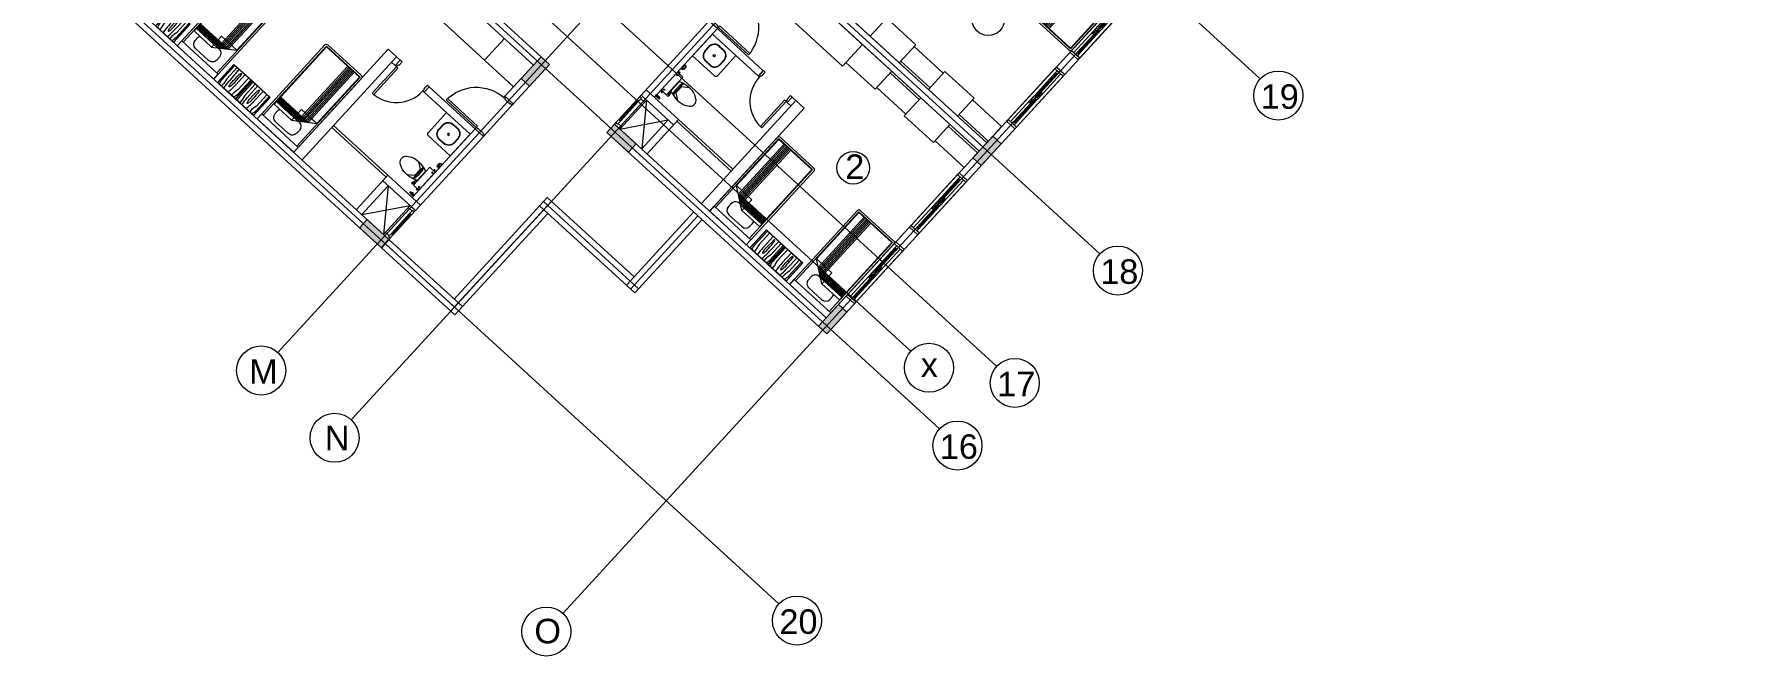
# Model space of a CAD drawing. Header units: metres. Extents: x 750 to 3116, y -341 to 1465.
# Drawn here: x 1629.61 to 1664.21, y 1157.23 to 1169.91 of the extents above; entities that cross this region are included whole.
import ezdxf
from ezdxf.enums import TextEntityAlignment as Align

# ---------------------------------------------------------------- set-up
doc = ezdxf.new("R2010")
doc.units = ezdxf.units.M
for name, color, linetype, lineweight in [('A-Door', 254, 'Continuous', 5), ('Bathroom Door', 252, 'Continuous', 5), ('Bathroom fur', 252, 'Continuous', 5), ('Centre Line', 7, 'Continuous', 13), ('Column', 50, 'Continuous', 20), ('Cutout', 153, 'Continuous', 5), ('Door', 253, 'Continuous', 5), ('Furniture', 44, 'Continuous', 5), ('GUIDE LINE', 7, 'Continuous', 5), ('Hatch', 251, 'Continuous', 5), ('Hidden line', 251, 'Continuous', 5), ('Inverted beam', 252, 'Continuous', 5), ('Railing', 190, 'Continuous', 5), ('Wall ext', 20, 'Continuous', 18), ('WINDOW', 33, 'Continuous', 5)]:
    doc.layers.add(name, color=color, linetype=linetype, lineweight=lineweight)
doc.layers.add('Text', color=7, linetype='Continuous')
doc.styles.get("Standard").update_dxf_attribs({"font": 'arial.ttf'})
doc.styles.add('TEXT-DET', font='simplex.shx', dxfattribs={"width": 0.7})

# ---------------------------------------------------------------- blocks, each defined once
blk = doc.blocks.new('Water Closet')
at = {"layer": 'Bathroom fur', "linetype": 'ByBlock'}
for p, q in [((1886.217, 447.662), (1886.217, 447.713)), ((1886.239, 447.713), (1886.217, 447.713)), ((1886.239, 447.608), (1886.239, 447.713)), ((1886.264, 447.23), (1886.264, 447.703)), ((1886.407, 447.713), (1886.274, 447.713)), ((1886.39, 447.724), (1886.365, 447.724)), ((1886.365, 447.724), (1886.365, 447.715)), ((1886.39, 447.715), (1886.365, 447.715)), ((1886.387, 447.744), (1886.368, 447.744)), ((1886.368, 447.744), (1886.368, 447.724)), ((1886.387, 447.744), (1886.387, 447.724)), ((1886.39, 447.724), (1886.39, 447.715)), ((1886.416, 447.23), (1886.416, 447.703)), ((1886.152, 447.554), (1886.027, 447.644)), ((1886.152, 447.379), (1886.027, 447.288)), ((1886.152, 447.379), (1886.152, 447.554)), ((1886.217, 447.662), (1886.232, 447.625)), ((1886.232, 447.625), (1886.239, 447.625)), ((1886.239, 447.666), (1886.264, 447.666)), ((1886.239, 447.608), (1886.264, 447.608)), ((1886.256, 447.343), (1886.256, 447.59)), ((1886.407, 447.22), (1886.274, 447.22)), ((1886.365, 447.208), (1886.365, 447.218)), ((1886.39, 447.218), (1886.365, 447.218)), ((1886.39, 447.208), (1886.365, 447.208)), ((1886.368, 447.189), (1886.368, 447.208)), ((1886.387, 447.189), (1886.368, 447.189)), ((1886.387, 447.189), (1886.387, 447.208)), ((1886.39, 447.208), (1886.39, 447.218))]:
    blk.add_line(p, q, dxfattribs=at)
at = {"layer": 'Bathroom fur', "linetype": 'Continuous', "lineweight": -3}
for p, q in [((1886.331, 447.871), (1886.35, 447.871)), ((1886.331, 447.851), (1886.35, 447.851)), ((1886.364, 447.861), (1886.346, 447.861)), ((1886.364, 447.861), (1886.349, 447.87)), ((1886.364, 447.861), (1886.349, 447.853)), ((1886.364, 447.861), (1886.355, 447.877)), ((1886.364, 447.861), (1886.355, 447.846)), ((1886.364, 447.861), (1886.364, 447.879)), ((1886.364, 447.861), (1886.364, 447.879)), ((1886.364, 447.861), (1886.364, 447.879)), ((1886.364, 447.861), (1886.364, 447.879)), ((1886.364, 447.861), (1886.364, 447.879)), ((1886.364, 447.861), (1886.364, 447.879)), ((1886.364, 447.861), (1886.364, 447.879)), ((1886.364, 447.861), (1886.364, 447.879)), ((1886.364, 447.861), (1886.364, 447.879)), ((1886.364, 447.861), (1886.364, 447.879)), ((1886.364, 447.861), (1886.364, 447.879)), ((1886.364, 447.861), (1886.364, 447.879)), ((1886.364, 447.861), (1886.373, 447.877)), ((1886.364, 447.861), (1886.379, 447.87)), ((1886.364, 447.861), (1886.381, 447.861)), ((1886.364, 447.861), (1886.379, 447.853)), ((1886.364, 447.861), (1886.373, 447.846)), ((1886.364, 447.861), (1886.364, 447.844)), ((1886.378, 447.871), (1886.416, 447.871)), ((1886.378, 447.851), (1886.416, 447.851)), ((1886.416, 447.851), (1886.416, 447.871))]:
    blk.add_line(p, q, dxfattribs=at)
at = {"layer": 'Bathroom fur'}
for p, q in [((1886.356, 447.031), (1886.356, 447.081)), ((1886.366, 447.031), (1886.366, 447.081)), ((1886.416, 447.106), (1886.381, 447.106)), ((1886.416, 447.096), (1886.381, 447.096)), ((1886.416, 447.016), (1886.381, 447.016)), ((1886.416, 447.006), (1886.381, 447.006))]:
    blk.add_line(p, q, dxfattribs=at)
at = {"layer": 'Bathroom fur', "linetype": 'Continuous', "lineweight": -3}
blk.add_circle((1886.364, 447.861), 0.0175, dxfattribs=at)
at = {"layer": 'Bathroom fur', "linetype": 'ByBlock'}
for centre in [(1886.378, 447.669), (1886.378, 447.264)]:
    blk.add_circle(centre, 0.0123, dxfattribs=at)
for centre, radius, start, end in [((1886.274, 447.703), 0.00987, 90, 180), ((1886.407, 447.703), 0.00987, 0, 90), ((1885.835, 447.467), 0.119, 126.3794, 233.6206), ((1886.035, 447.208), 0.446, 109.2942, 127.2549), ((1886.041, 447.728), 0.451, 232.2382, 250.1051), ((1886.017, 447.095), 0.55, 64.2321, 103.6755), ((1884.672, 447.479), 1.501, 353.4552, 5.5271), ((1885.552, 447.472), 0.65, 345.9276, 13.0204), ((1886.017, 447.838), 0.55, 256.3245, 295.7679), ((1886.274, 447.23), 0.00987, 180, 270), ((1886.407, 447.23), 0.00987, 270, 0)]:
    blk.add_arc(centre, radius, start, end, dxfattribs=at)
at = {"layer": 'Bathroom fur', "linetype": 'Continuous', "lineweight": -3}
blk.add_arc((1886.331, 447.861), 0.01, 90.002, 270, dxfattribs=at)
at = {"layer": 'Bathroom fur'}
for centre, radius, start, end in [((1886.381, 447.081), 0.025, 90, 180), ((1886.381, 447.031), 0.025, 180, 270), ((1886.381, 447.081), 0.015, 90, 180), ((1886.381, 447.031), 0.015, 180, 270)]:
    blk.add_arc(centre, radius, start, end, dxfattribs=at)
at = {"layer": 'Bathroom fur', "style": 'TEXT-DET', "width": 0.6}
blk.add_text('1', height=0.06, dxfattribs=at).set_placement((1886.394, 447.07), align=Align.MIDDLE)
blk = doc.blocks.new('Bed')
at = {"layer": 'Furniture', "linetype": 'Continuous'}
for p, q in [((1878.327, 465.952), (1879.337, 465.952)), ((1878.327, 465.817), (1878.327, 465.952)), ((1879.337, 465.817), (1878.327, 465.817)), ((1878.327, 463.909), (1878.327, 465.817)), ((1878.367, 463.909), (1878.367, 465.817)), ((1878.642, 465.742), (1879.002, 465.742)), ((1879.297, 465.817), (1879.297, 463.909)), ((1879.337, 465.952), (1879.337, 465.817)), ((1879.337, 465.817), (1879.337, 463.909)), ((1878.377, 465.499), (1878.862, 465.499)), ((1878.377, 463.919), (1878.377, 465.499)), ((1878.962, 465.429), (1878.377, 465.429)), ((1878.992, 465.407), (1878.377, 465.407)), ((1879.022, 465.386), (1878.377, 465.386)), ((1879.052, 465.365), (1878.377, 465.365)), ((1879.082, 465.344), (1878.377, 465.344)), ((1878.525, 465.544), (1878.525, 465.624)), ((1878.862, 465.499), (1879.287, 465.199)), ((1878.862, 465.199), (1878.862, 465.499)), ((1878.962, 463.919), (1878.962, 465.429)), ((1879.002, 465.427), (1878.965, 465.427)), ((1878.992, 463.919), (1878.992, 465.407)), ((1879.022, 463.919), (1879.022, 465.386)), ((1879.052, 463.919), (1879.052, 465.365)), ((1879.082, 463.919), (1879.082, 465.344)), ((1879.12, 465.624), (1879.12, 465.544)), ((1879.112, 465.323), (1878.377, 465.323)), ((1879.142, 465.302), (1878.377, 465.302)), ((1879.287, 465.199), (1878.862, 465.199)), ((1879.112, 463.919), (1879.112, 465.323)), ((1879.142, 463.919), (1879.142, 465.302)), ((1879.287, 465.199), (1879.287, 463.919)), ((1879.297, 463.909), (1878.367, 463.909)), ((1879.297, 463.869), (1878.367, 463.869)), ((1879.287, 463.919), (1878.377, 463.919))]:
    blk.add_line(p, q, dxfattribs=at)
for centre, radius, start, end in [((1878.642, 465.624), 0.117, 90, 180), ((1879.002, 465.624), 0.117, 360, 90), ((1878.642, 465.544), 0.117, 180.0006, 202.5189), ((1879.002, 465.544), 0.117, 270, 0), ((1878.367, 463.909), 0.04, 180, 270), ((1879.297, 463.909), 0.04, 270, 0)]:
    blk.add_arc(centre, radius, start, end, dxfattribs=at)
blk = doc.blocks.new('Nightstand')
at = {"layer": 'Furniture'}
for p, q in [((1879.838, 464.54), (1879.838, 464.04)), ((1880.338, 464.54), (1879.838, 464.54)), ((1879.843, 464.535), (1879.843, 464.045)), ((1880.333, 464.535), (1879.843, 464.535)), ((1879.869, 464.442), (1879.871, 464.467)), ((1879.869, 464.045), (1879.869, 464.442)), ((1879.929, 464.358), (1879.951, 464.469)), ((1879.929, 464.045), (1879.929, 464.358)), ((1879.951, 464.469), (1879.951, 464.535)), ((1879.997, 464.32), (1879.991, 464.045)), ((1880.074, 464.444), (1880.068, 464.44)), ((1880.08, 464.44), (1880.074, 464.444)), ((1880.147, 464.32), (1880.147, 464.045)), ((1880.226, 464.469), (1880.226, 464.535)), ((1880.248, 464.358), (1880.226, 464.469)), ((1880.248, 464.045), (1880.248, 464.358)), ((1880.308, 464.442), (1880.305, 464.467)), ((1880.308, 464.045), (1880.308, 464.442)), ((1880.333, 464.045), (1880.333, 464.535)), ((1880.338, 464.04), (1880.338, 464.54)), ((1879.838, 464.04), (1880.338, 464.04)), ((1879.843, 464.045), (1880.333, 464.045)), ((1880.068, 464.081), (1880.074, 464.077)), ((1880.074, 464.077), (1880.08, 464.081))]:
    blk.add_line(p, q, dxfattribs=at)
for centre, radius, start, end in [((1880.021, 464.452), 0.15, 146.5657, 174.2856), ((1881.576, 464.32), 1.578, 174.0179, 180), ((1880.825, 464.399), 0.823, 170.5074, 174.0179), ((1880.715, 464.32), 0.664, 175.5997, 180), ((1880.715, 464.32), 0.664, 180, 184.4003), ((1880.395, 464.345), 0.343, 169.4757, 175.5997), ((1880.197, 464.382), 0.142, 155.8434, 169.4757), ((1879.951, 464.382), 0.142, 10.5243, 24.1566), ((1879.753, 464.345), 0.343, 4.4003, 10.5243), ((1879.433, 464.32), 0.664, 0, 4.4003), ((1879.433, 464.32), 0.664, 355.5997, 0), ((1879.315, 464.399), 0.828, 5.9821, 9.4446), ((1878.564, 464.32), 1.583, 0, 5.9821), ((1880.156, 464.452), 0.15, 5.7144, 33.4343), ((1886.298, 464.381), 6.246, 181.0259, 182.4606), ((1880.197, 464.139), 0.142, 190.5243, 204.1566), ((1879.951, 464.139), 0.142, 335.8434, 349.4757), ((1873.85, 464.381), 6.246, 357.5394, 358.9741)]:
    blk.add_arc(centre, radius, start, end, dxfattribs=at)
blk = doc.blocks.new('Wash bashin')
at = {"layer": 'Bathroom fur', "ltscale": 0.35}
for p, q in [((1884.067, 437.333), (1884.067, 437.883)), ((1884.117, 437.933), (1884.717, 437.933)), ((1884.717, 437.333), (1884.717, 437.933)), ((1884.067, 437.333), (1884.717, 437.333))]:
    blk.add_line(p, q, dxfattribs=at)
at = {"layer": 'Bathroom fur'}
for p, q in [((1884.177, 437.568), (1884.177, 437.688)), ((1884.185, 437.568), (1884.185, 437.688)), ((1884.327, 437.838), (1884.447, 437.838)), ((1884.327, 437.83), (1884.447, 437.83)), ((1884.589, 437.688), (1884.589, 437.568)), ((1884.597, 437.688), (1884.597, 437.568)), ((1884.447, 437.426), (1884.327, 437.426)), ((1884.447, 437.418), (1884.327, 437.418))]:
    blk.add_line(p, q, dxfattribs=at)
blk.add_circle((1884.392, 437.633), 0.0225, dxfattribs=at)
at = {"layer": 'Bathroom fur', "ltscale": 0.35}
blk.add_arc((1884.117, 437.883), 0.05, 90, 180, dxfattribs=at)
at = {"layer": 'Bathroom fur'}
for centre, radius, start, end in [((1884.327, 437.688), 0.15, 90, 180), ((1884.327, 437.688), 0.142, 90, 180), ((1884.447, 437.688), 0.15, 0, 90), ((1884.447, 437.688), 0.142, 0, 90), ((1884.327, 437.568), 0.15, 180, 270), ((1884.327, 437.568), 0.142, 180, 270), ((1884.447, 437.568), 0.15, 270, 0), ((1884.447, 437.568), 0.142, 270, 0)]:
    blk.add_arc(centre, radius, start, end, dxfattribs=at)
blk = doc.blocks.new('Door 900')
at = {"layer": 'A-Door'}
for points in [[(29934124, 12198491), (29934164, 12198491), (29934164, 12198476), (29934239, 12198476), (29934314, 12198476), (29934314, 12198491), (29934354, 12198491), (29934354, 12198524), (29934239, 12198524), (29934124, 12198524)], [(29934164, 12197672), (29934314, 12197672), (29934314, 12197658), (29934354, 12197658), (29934354, 12197624), (29934239, 12197624), (29934124, 12197624), (29934124, 12197658), (29934164, 12197658)]]:
    blk.add_lwpolyline(points, close=True, dxfattribs=at)
blk.add_lwpolyline([(29935187, 12197658), (29934354, 12197658), (29934354, 12197698), (29935185, 12197698)], dxfattribs=at)
blk.add_arc((29934327, 12197631), 860, 1.7769, 88.2024, dxfattribs=at)
blk = doc.blocks.new('Door1')
at = {"layer": 'Bathroom Door'}
for p, q in [((1900.586, 444.886), (1899.856, 444.886)), ((1900.586, 444.846), (1899.857, 444.846))]:
    blk.add_line(p, q, dxfattribs=at)
for points in [[(1900.736, 444.921), (1900.586, 444.921), (1900.586, 444.886), (1900.636, 444.886), (1900.636, 444.871), (1900.736, 444.871), (1900.736, 444.921)], [(1900.586, 444.886), (1900.586, 444.846)], [(1900.736, 444.121), (1900.586, 444.121), (1900.586, 444.156), (1900.636, 444.156), (1900.636, 444.171), (1900.736, 444.171), (1900.736, 444.121)]]:
    blk.add_lwpolyline(points, dxfattribs=at)
blk.add_arc((1900.586, 444.886), 0.73, 180, 270, dxfattribs=at)
blk = doc.blocks.new('WINODO1')
at = {"layer": 'WINDOW', "linetype": 'Continuous'}
for p, q in [((2471212540, 936769700), (2471212491, 936769700)), ((2471212491, 936769700), (2471212491, 936769470)), ((2471212540, 936769700), (2471212540, 936769470)), ((2471213991, 936769700), (2471213943, 936769700)), ((2471213943, 936769700), (2471213943, 936769470)), ((2471213991, 936769700), (2471213991, 936769470)), ((2471212540, 936769470), (2471212491, 936769470)), ((2471213991, 936769470), (2471213943, 936769470))]:
    blk.add_line(p, q, dxfattribs=at)
at = {"layer": 'WINDOW'}
for p, q in [((2471212540, 936769700), (2471213943, 936769700)), ((2471212588, 936769633), (2471213217, 936769633)), ((2471212588, 936769585), (2471213217, 936769585)), ((2471213241, 936769633), (2471213943, 936769633)), ((2471213266, 936769585), (2471213895, 936769585)), ((2471213290, 936769609), (2471213394, 936769609)), ((2471213241, 936769537), (2471212540, 936769537)), ((2471212540, 936769470), (2471213943, 936769470)), ((2471213193, 936769561), (2471213089, 936769561)), ((2471213266, 936769537), (2471213895, 936769537))]:
    blk.add_line(p, q, dxfattribs=at)
at = {"layer": 'WINDOW', "color": 4}
blk.add_line((2471212588, 936769609), (2471213217, 936769609), dxfattribs=at)
at = {"layer": 'WINDOW', "color": 4, "true_color": 0x1fffff}
blk.add_line((2471213266, 936769561), (2471213895, 936769561), dxfattribs=at)
at = {"layer": 'WINDOW'}
for points in [[(2471212540, 936769585), (2471212588, 936769585), (2471212588, 936769633), (2471212540, 936769633)], [(2471213217, 936769585), (2471213266, 936769585), (2471213266, 936769633), (2471213217, 936769633)], [(2471213217, 936769537), (2471213266, 936769537), (2471213266, 936769585), (2471213217, 936769585)], [(2471213406, 936769609), (2471213394, 936769616), (2471213394, 936769602)], [(2471213895, 936769537), (2471213943, 936769537), (2471213943, 936769585), (2471213895, 936769585)], [(2471213076, 936769561), (2471213089, 936769568), (2471213089, 936769554)]]:
    blk.add_lwpolyline(points, close=True, dxfattribs=at)
blk = doc.blocks.new('700mm Door')
at = {"layer": 'Door'}
for points in [[(11493508.327, 4446107.926), (11493508.287, 4446107.926), (11493508.287, 4446107.776), (11493508.344, 4446107.776), (11493508.344, 4446107.868), (11493508.344, 4446107.88), (11493508.327, 4446107.88)], [(11493508.327, 4446107.88), (11493508.413, 4446107.88), (11493508.413, 4446107.926), (11493508.327, 4446107.926)], [(11493508.413, 4446107.891), (11493508.961, 4446107.891), (11493508.961, 4446107.914), (11493508.413, 4446107.914)], [(11493509.047, 4446107.88), (11493508.961, 4446107.88), (11493508.961, 4446107.926), (11493509.047, 4446107.926)], [(11493509.047, 4446107.926), (11493509.047, 4446107.88), (11493509.03, 4446107.88), (11493509.03, 4446107.868), (11493509.03, 4446107.776), (11493509.087, 4446107.776), (11493509.087, 4446107.926)]]:
    blk.add_lwpolyline(points, close=True, dxfattribs=at)
at = {"layer": 'Door', "color": 1}
blk.add_lwpolyline([(11493508.413, 4446107.88), (11493508.961, 4446107.88), (11493508.961, 4446107.926), (11493508.413, 4446107.926)], close=True, dxfattribs=at)

msp = doc.modelspace()

# ---------------------------------------------------------------- hatches: boundary and pattern name
at = {"layer": 'Hatch', "transparency": 33554687}
h = msp.add_hatch(color=256, dxfattribs=at)
h.dxf.hatch_style = 1
h.paths.add_polyline_path([(1646.175, 1164.24), (1646.005, 1164.395), (1645.846, 1164.222), (1645.755, 1164.122), (1645.6, 1163.952), (1645.769, 1163.797)])
h.paths.add_polyline_path([(1649.318, 1167.672), (1649.149, 1167.827), (1648.743, 1167.385), (1648.913, 1167.229)])
h.paths.add_polyline_path([(1652.587, 1171.24), (1652.417, 1171.396), (1652.384, 1171.359), (1652.292, 1171.259), (1652.012, 1170.953), (1652.182, 1170.798)])
h.paths.add_polyline_path([(1655.856, 1174.809), (1655.686, 1174.964), (1655.281, 1174.522), (1655.45, 1174.366)])
h.paths.add_polyline_path([(1659.124, 1178.377), (1658.955, 1178.533), (1658.549, 1178.09), (1658.719, 1177.935)])
h.paths.add_polyline_path([(1661.826, 1182.215), (1661.67, 1182.045), (1662.113, 1181.64), (1662.268, 1181.809)])
h.paths.add_polyline_path([(1657.785, 1185.916), (1657.629, 1185.746), (1658.072, 1185.341), (1658.227, 1185.511)])
h.paths.add_polyline_path([(1654.516, 1182.348), (1654.361, 1182.178), (1654.471, 1182.077), (1654.803, 1181.773), (1654.958, 1181.942)])
h.paths.add_polyline_path([(1652.746, 1183.969), (1652.591, 1183.799), (1653.033, 1183.394), (1653.189, 1183.563)])
h.paths.add_polyline_path([(1651.542, 1178.76), (1651.372, 1178.915), (1650.967, 1178.473), (1651.137, 1178.318)])
h.paths.add_polyline_path([(1650.045, 1180.131), (1649.875, 1180.287), (1649.47, 1179.844), (1649.64, 1179.689)])
h.paths.add_polyline_path([(1647.979, 1175.21), (1647.823, 1175.041), (1647.934, 1174.94), (1648.266, 1174.636), (1648.421, 1174.805)])
h.paths.add_polyline_path([(1646.541, 1176.528), (1646.209, 1176.832), (1646.053, 1176.662), (1646.496, 1176.257), (1646.651, 1176.426)])
h.paths.add_polyline_path([(1645.004, 1171.623), (1644.835, 1171.778), (1644.43, 1171.336), (1644.599, 1171.181)])
h.paths.add_polyline_path([(1643.632, 1173.131), (1643.463, 1173.286), (1643.058, 1172.844), (1643.227, 1172.688)])
h.paths.add_polyline_path([(1641.441, 1168.073), (1641.286, 1167.904), (1641.728, 1167.499), (1641.884, 1167.668)])
h.paths.add_polyline_path([(1640.114, 1169.289), (1639.944, 1169.445), (1639.539, 1169.002), (1639.709, 1168.847)])
h.paths.add_polyline_path([(1636.735, 1165.822), (1636.403, 1166.126), (1636.247, 1165.956), (1636.69, 1165.551), (1636.845, 1165.721)])
h.paths.add_polyline_path([(1631.152, 1171.438), (1630.982, 1171.593), (1630.577, 1171.151), (1630.746, 1170.995)])
h.paths.add_polyline_path([(1634.17, 1174.733), (1634.001, 1174.889), (1633.595, 1174.446), (1633.765, 1174.291)])
h.paths.add_polyline_path([(1637.689, 1178.575), (1637.519, 1178.73), (1637.114, 1178.288), (1637.284, 1178.132)])
h.paths.add_polyline_path([(1640.833, 1182.007), (1640.663, 1182.162), (1640.258, 1181.72), (1640.427, 1181.564), (1640.461, 1181.601), (1640.552, 1181.701)])
h.paths.add_polyline_path([(1644.101, 1185.575), (1643.932, 1185.731), (1643.527, 1185.288), (1643.696, 1185.133)])
h.paths.add_polyline_path([(1646.999, 1188.738), (1647.09, 1188.838), (1647.245, 1189.007), (1647.076, 1189.163), (1646.67, 1188.72), (1646.84, 1188.565)])
h.paths.add_polyline_path([(1636.008, 1186.175), (1635.839, 1186.33), (1635.433, 1185.888), (1635.603, 1185.733)])
h.paths.add_polyline_path([(1631.525, 1190.282), (1631.369, 1190.112), (1631.48, 1190.011), (1631.812, 1189.707), (1631.967, 1189.877)])
h.paths.add_polyline_path([(1628.676, 1186.831), (1628.506, 1186.986), (1628.101, 1186.544), (1628.27, 1186.388)])
h.paths.add_polyline_path([(1632.989, 1182.879), (1632.82, 1183.035), (1632.415, 1182.592), (1632.584, 1182.437)])
h.paths.add_polyline_path([(1629.471, 1179.038), (1629.301, 1179.193), (1628.896, 1178.751), (1629.066, 1178.596)])
h.paths.add_polyline_path([(1624.987, 1183.145), (1624.832, 1182.975), (1625.274, 1182.57), (1625.43, 1182.739)])
h.paths.add_polyline_path([(1626.327, 1175.606), (1626.157, 1175.761), (1626.124, 1175.724), (1626.032, 1175.625), (1625.752, 1175.319), (1625.922, 1175.163)])
h.paths.add_polyline_path([(1621.719, 1179.576), (1621.563, 1179.407), (1621.674, 1179.305), (1622.006, 1179.001), (1622.161, 1179.171)])
h.paths.add_polyline_path([(1619.949, 1181.197), (1619.794, 1181.028), (1620.236, 1180.622), (1620.391, 1180.792), (1620.281, 1180.893)])
h.paths.add_polyline_path([(1623.218, 1184.766), (1623.062, 1184.596), (1623.505, 1184.191), (1623.66, 1184.361)])
h.paths.add_polyline_path([(1626.486, 1188.334), (1626.331, 1188.165), (1626.773, 1187.76), (1626.929, 1187.929)])
h.paths.add_polyline_path([(1622.117, 1192.336), (1621.962, 1192.167), (1622.404, 1191.762), (1622.56, 1191.931)])
h.paths.add_polyline_path([(1619.143, 1188.749), (1618.973, 1188.904), (1618.568, 1188.462), (1618.738, 1188.307)])
h.paths.add_polyline_path([(1615.874, 1185.18), (1615.705, 1185.336), (1615.299, 1184.893), (1615.469, 1184.738)])
h.paths.add_polyline_path([(1612.731, 1181.748), (1612.561, 1181.904), (1612.156, 1181.461), (1612.325, 1181.306)])
h.paths.add_polyline_path([(1617.373, 1177.496), (1617.203, 1177.652), (1616.798, 1177.209), (1616.967, 1177.054)])
h.paths.add_polyline_path([(1618.745, 1175.989), (1618.575, 1176.144), (1618.17, 1175.702), (1618.339, 1175.546)])
h.paths.add_polyline_path([(1623.058, 1172.037), (1622.889, 1172.193), (1622.483, 1171.75), (1622.653, 1171.595)])
h.paths.add_polyline_path([(1619.915, 1168.605), (1619.745, 1168.761), (1619.34, 1168.318), (1619.509, 1168.163)])
h.paths.add_polyline_path([(1615.181, 1172.439), (1615.026, 1172.27), (1615.468, 1171.864), (1615.624, 1172.034)])
h.paths.add_polyline_path([(1613.411, 1174.06), (1613.256, 1173.891), (1613.699, 1173.485), (1613.854, 1173.655)])
h.paths.add_polyline_path([(1609.042, 1178.062), (1608.887, 1177.893), (1609.329, 1177.487), (1609.485, 1177.657)])
h.paths.add_polyline_path([(1610.143, 1170.492), (1609.987, 1170.322), (1610.43, 1169.917), (1610.585, 1170.086)])
h.paths.add_polyline_path([(1607.566, 1166.791), (1607.397, 1166.946), (1606.992, 1166.504), (1607.161, 1166.348)])
h.paths.add_polyline_path([(1602.924, 1171.043), (1602.755, 1171.198), (1602.35, 1170.756), (1602.519, 1170.6)])
h.paths.add_polyline_path([(1604.823, 1182.429), (1604.653, 1182.584), (1604.495, 1182.411), (1604.403, 1182.311), (1604.248, 1182.142), (1604.418, 1181.986)])
h.paths.add_polyline_path([(1607.842, 1185.725), (1607.672, 1185.88), (1607.267, 1185.438), (1607.436, 1185.282)])
h.paths.add_polyline_path([(1603.528, 1189.676), (1603.358, 1189.831), (1602.953, 1189.389), (1603.123, 1189.234)])
h.paths.add_polyline_path([(1600.09, 1186.263), (1599.934, 1186.093), (1600.377, 1185.688), (1600.532, 1185.858)])
h.paths.add_polyline_path([(1602.031, 1191.047), (1601.861, 1191.203), (1601.456, 1190.76), (1601.626, 1190.605)])
h.paths.add_polyline_path([(1596.087, 1196.491), (1595.918, 1196.647), (1595.513, 1196.204), (1595.682, 1196.049)])
h.paths.add_polyline_path([(1592.944, 1193.059), (1592.774, 1193.215), (1592.369, 1192.772), (1592.538, 1192.617)])
h.paths.add_polyline_path([(1598.32, 1187.884), (1598.164, 1187.714), (1598.607, 1187.309), (1598.762, 1187.479)])
h.paths.add_polyline_path([(1595.619, 1184.047), (1595.449, 1184.202), (1595.044, 1183.759), (1595.213, 1183.604)])
h.paths.add_polyline_path([(1589.675, 1189.491), (1589.505, 1189.646), (1589.1, 1189.204), (1589.27, 1189.048)])
h.paths.add_polyline_path([(1586.406, 1185.922), (1586.237, 1186.077), (1585.831, 1185.635), (1586.001, 1185.48)])
h.paths.add_polyline_path([(1592.225, 1180.342), (1591.782, 1180.747), (1591.627, 1180.577), (1592.07, 1180.172)])
h.paths.add_polyline_path([(1593.995, 1178.72), (1593.552, 1179.126), (1593.397, 1178.956), (1593.839, 1178.551)])
h.paths.add_polyline_path([(1596.821, 1182.694), (1596.666, 1182.525), (1597.108, 1182.119), (1597.263, 1182.289)])
h.paths.add_polyline_path([(1601.304, 1178.588), (1601.135, 1178.743), (1600.729, 1178.3), (1600.899, 1178.145)])
h.paths.add_polyline_path([(1598.161, 1175.155), (1597.991, 1175.311), (1597.586, 1174.868), (1597.755, 1174.713)])
h.paths.add_polyline_path([(1594.892, 1171.587), (1594.722, 1171.742), (1594.317, 1171.3), (1594.487, 1171.144)])
h.paths.add_polyline_path([(1590.578, 1175.538), (1590.408, 1175.694), (1590.003, 1175.251), (1590.173, 1175.096)])
h.paths.add_polyline_path([(1589.081, 1176.909), (1588.912, 1177.065), (1588.506, 1176.622), (1588.676, 1176.467)])
h.paths.add_polyline_path([(1583.138, 1182.354), (1582.968, 1182.509), (1582.563, 1182.066), (1582.732, 1181.911)])
h.paths.add_polyline_path([(1579.869, 1178.785), (1579.699, 1178.94), (1579.294, 1178.498), (1579.464, 1178.343)])
h.paths.add_polyline_path([(1585.245, 1173.61), (1585.09, 1173.44), (1585.532, 1173.035), (1585.687, 1173.204)])
h.paths.add_polyline_path([(1587.015, 1171.989), (1586.859, 1171.819), (1587.302, 1171.414), (1587.457, 1171.583)])
h.paths.add_polyline_path([(1582.669, 1169.909), (1582.499, 1170.064), (1582.094, 1169.622), (1582.263, 1169.466)])
h.paths.add_polyline_path([(1576.725, 1175.353), (1576.556, 1175.508), (1576.15, 1175.066), (1576.32, 1174.91)])
h.paths.add_polyline_path([(1591.748, 1168.155), (1591.579, 1168.31), (1591.42, 1168.137), (1591.329, 1168.037), (1591.173, 1167.868), (1591.343, 1167.712)])
h.paths.add_polyline_path([(1561.743, 1170.12), (1561.574, 1170.275), (1561.169, 1169.833), (1561.339, 1169.677)])
h.paths.add_polyline_path([(1566.286, 1175.092), (1566.116, 1175.248), (1565.712, 1174.805), (1565.882, 1174.649)])
h.paths.add_polyline_path([(1570.833, 1180.068), (1570.663, 1180.223), (1570.258, 1179.78), (1570.428, 1179.625)])
h.paths.add_polyline_path([(1575.254, 1184.907), (1574.811, 1185.312), (1574.656, 1185.142), (1575.099, 1184.738)])
h.paths.add_polyline_path([(1579.283, 1190.207), (1579.128, 1190.037), (1579.571, 1189.632), (1579.726, 1189.802)])
h.paths.add_polyline_path([(1568.934, 1190.933), (1568.764, 1191.088), (1568.36, 1190.645), (1568.529, 1190.49)])
h.paths.add_polyline_path([(1559.841, 1180.981), (1559.672, 1181.136), (1559.267, 1180.693), (1559.437, 1180.538)])
h.paths.add_polyline_path([(1557.524, 1178.445), (1557.211, 1178.732), (1557.211, 1178.732), (1557.196, 1178.745), (1557.081, 1178.85), (1556.926, 1178.68), (1557.369, 1178.275)])
h.paths.add_polyline_path([(1555.295, 1176.005), (1555.125, 1176.16), (1554.721, 1175.717), (1554.89, 1175.562)])
h.paths.add_polyline_path([(1552.096, 1183.405), (1551.941, 1183.235), (1551.941, 1183.235), (1552.384, 1182.831), (1552.539, 1183)])
h.paths.add_polyline_path([(1554.583, 1185.786), (1554.413, 1185.941), (1554.008, 1185.498), (1554.178, 1185.343)])
h.paths.add_polyline_path([(1559.129, 1190.762), (1558.959, 1190.917), (1558.555, 1190.474), (1558.724, 1190.319)])
h.paths.add_polyline_path([(1563.675, 1195.737), (1563.506, 1195.893), (1563.101, 1195.45), (1563.271, 1195.294)])
h.paths.add_polyline_path([(1567.853, 1200.651), (1567.698, 1200.481), (1568.141, 1200.076), (1568.296, 1200.246)])

# ---------------------------------------------------------------- linework, layer by layer
at = {"layer": 'Bathroom fur'}
for p, q in [((1636.823, 1167.029), (1635.717, 1168.042)), ((1642.713, 1168.129), (1643.819, 1167.116)), ((1642.747, 1168.166), (1643.853, 1167.153)), ((1636.789, 1166.992), (1635.683, 1168.005))]:
    msp.add_line(p, q, dxfattribs=at)
at = {"layer": 'Centre Line', "color": 30, "true_color": 0xf26722}
for p, q in [((1654.597, 1168.993), (1623.096, 1197.846)), ((1651.328, 1165.424), (1619.827, 1194.278)), ((1649.228, 1163.131), (1617.727, 1191.985)), ((1648.059, 1161.856), (1616.559, 1190.709)), ((1658.399, 1189.422), (1634.579, 1163.417)), ((1659.896, 1188.051), (1636.076, 1162.045)), ((1664.21, 1184.099), (1640.389, 1158.094)), ((1644.79, 1158.287), (1629.18, 1172.586))]:
    msp.add_line(p, q, dxfattribs=at)
at = {"layer": 'Centre Line', "color": 3, "true_color": 0x1fff1f}
msp.add_lwpolyline([(1560.568, 1205.701), (1582.572, 1185.546), (1588.732, 1192.27), (1612.323, 1170.661), (1624.767, 1184.247), (1647.479, 1163.443)], dxfattribs=at)
at = {"layer": 'Centre Line', "color": 30, "true_color": 0xf26722}
for centre in [(1654.965, 1168.655), (1651.697, 1165.086), (1634.241, 1163.048), (1647.848, 1163.105), (1649.596, 1162.794), (1635.738, 1161.677), (1648.428, 1161.518), (1645.159, 1157.949), (1640.052, 1157.725)]:
    msp.add_circle(centre, 0.5, dxfattribs=at)
at = {"layer": 'Column'}
for points in [[(1639.539, 1169.002), (1639.944, 1169.445), (1640.114, 1169.289), (1639.709, 1168.847), (1639.539, 1169.002)], [(1641.441, 1168.073), (1641.884, 1167.668), (1641.728, 1167.499), (1641.286, 1167.904), (1641.441, 1168.073)], [(1648.743, 1167.385), (1649.149, 1167.827), (1649.318, 1167.672), (1648.913, 1167.229), (1648.743, 1167.385)], [(1636.403, 1166.126), (1636.845, 1165.721), (1636.69, 1165.551), (1636.247, 1165.956), (1636.403, 1166.126)], [(1645.6, 1163.952), (1646.005, 1164.395), (1646.175, 1164.24), (1645.769, 1163.797), (1645.6, 1163.952)]]:
    msp.add_lwpolyline(points, dxfattribs=at)
at = {"layer": 'Cutout'}
for p, q in [((1642.092, 1168.562), (1641.994, 1167.567)), ((1641.552, 1167.972), (1642.535, 1168.157)), ((1636.832, 1166.817), (1636.735, 1165.822)), ((1636.292, 1166.227), (1637.275, 1166.412))]:
    msp.add_line(p, q, dxfattribs=at)
at = {"layer": 'Furniture'}
msp.add_line((1644.319, 1170.875), (1646.089, 1169.253), dxfattribs=at)
for points in [[(1634.378, 1173.621), (1633.711, 1174.232), (1634.015, 1174.564), (1639.789, 1169.275)], [(1649.024, 1167.691), (1644.879, 1171.487), (1645.285, 1171.929)], [(1648.868, 1167.521), (1644.724, 1171.317), (1644.319, 1170.875)], [(1638.019, 1170.896), (1637.614, 1170.454), (1639.384, 1168.833)], [(1647.055, 1170.308), (1646.649, 1169.866)], [(1646.987, 1170.234), (1647.581, 1169.69), (1647.243, 1169.322)], [(1639.199, 1169.815), (1638.794, 1169.373)], [(1646.089, 1169.253), (1646.494, 1169.696)], [(1647.547, 1169.654), (1648.14, 1169.11)], [(1639.384, 1168.833), (1639.789, 1169.275)], [(1646.156, 1169.327), (1646.75, 1168.783), (1647.088, 1169.152)], [(1647.088, 1169.152), (1647.054, 1169.115), (1647.647, 1168.572)], [(1647.277, 1169.359), (1647.87, 1168.815)], [(1647.836, 1168.778), (1648.174, 1169.147), (1648.768, 1168.603), (1648.43, 1168.234)], [(1646.784, 1168.82), (1647.377, 1168.277)], [(1647.681, 1168.608), (1647.343, 1168.24), (1647.937, 1167.696), (1648.275, 1168.065)], [(1648.734, 1168.566), (1649.328, 1168.022), (1649.024, 1167.691)], [(1648.241, 1168.028), (1648.835, 1167.484)], [(1648.464, 1168.271), (1649.057, 1167.727)], [(1647.971, 1167.733), (1648.564, 1167.189), (1648.868, 1167.521)]]:
    msp.add_lwpolyline(points, dxfattribs=at)
at = {"layer": 'GUIDE LINE'}
for centre in [(1649.055, 1170.213), (1646.305, 1167.183)]:
    msp.add_circle(centre, 0.333, dxfattribs=at)
at = {"layer": 'Hidden line'}
for p, q in [((1638.77, 1167.822), (1639.378, 1168.486)), ((1641.982, 1168.663), (1641.441, 1168.073)), ((1642.092, 1168.562), (1641.552, 1167.972)), ((1636.735, 1165.822), (1637.275, 1166.412)), ((1636.845, 1165.721), (1637.386, 1166.311))]:
    msp.add_line(p, q, dxfattribs=at)
at = {"layer": 'Inverted beam'}
for p, q in [((1638.172, 1164.505), (1640.07, 1166.576)), ((1639.915, 1166.407), (1641.854, 1164.63)), ((1640.07, 1166.576), (1641.84, 1164.955)), ((1643.056, 1166.283), (1641.684, 1164.786)), ((1638.187, 1164.18), (1640.084, 1166.252)), ((1643.225, 1166.127), (1641.854, 1164.63)), ((1636.845, 1165.721), (1638.342, 1164.35)), ((1636.69, 1165.551), (1638.187, 1164.18))]:
    msp.add_line(p, q, dxfattribs=at)
at = {"layer": 'Railing'}
for p, q in [((1640.155, 1166.499), (1638.102, 1164.258)), ((1641.932, 1164.715), (1639.992, 1166.492)), ((1641.769, 1164.708), (1643.14, 1166.205)), ((1636.767, 1165.636), (1638.264, 1164.265))]:
    msp.add_line(p, q, dxfattribs=at)
at = {"layer": 'Wall ext'}
for p, q in [((1645.769, 1163.797), (1662.268, 1181.809)), ((1640.114, 1169.289), (1634.001, 1174.889)), ((1634.015, 1174.564), (1639.789, 1169.275)), ((1644.879, 1171.487), (1649.024, 1167.691)), ((1636.69, 1165.551), (1630.577, 1171.151)), ((1636.845, 1165.721), (1630.902, 1171.165)), ((1648.868, 1167.521), (1644.724, 1171.317)), ((1652.137, 1171.089), (1649.024, 1167.691)), ((1643.366, 1170.175), (1641.982, 1168.663)), ((1644.472, 1169.162), (1643.366, 1170.175)), ((1642.252, 1168.619), (1643.536, 1170.02)), ((1644.371, 1169.051), (1643.434, 1169.909)), ((1634.906, 1167.497), (1636.831, 1169.599)), ((1635.075, 1167.342), (1637, 1169.443)), ((1636.831, 1169.599), (1637.074, 1169.376)), ((1650.719, 1169.541), (1650.888, 1169.386)), ((1636.899, 1169.333), (1636.973, 1169.265)), ((1636.973, 1169.265), (1637.074, 1169.376)), ((1639.209, 1168.642), (1639.789, 1169.275)), ((1639.378, 1168.486), (1640.114, 1169.289)), ((1644.371, 1169.051), (1644.472, 1169.162)), ((1650.442, 1169.239), (1650.612, 1169.084)), ((1637.563, 1168.725), (1637.664, 1168.835)), ((1637.563, 1168.725), (1638.499, 1167.867)), ((1637.664, 1168.835), (1638.77, 1167.822)), ((1642.747, 1168.166), (1642.083, 1168.774)), ((1639.209, 1168.642), (1639.378, 1168.486)), ((1642.645, 1168.055), (1641.982, 1168.663)), ((1643.211, 1166.452), (1645.136, 1168.554)), ((1643.381, 1166.297), (1645.306, 1168.399)), ((1644.961, 1168.511), (1645.062, 1168.621)), ((1645.035, 1168.443), (1644.961, 1168.511)), ((1645.306, 1168.399), (1645.062, 1168.621)), ((1641.441, 1168.073), (1641.286, 1167.904)), ((1641.441, 1168.073), (1645.755, 1164.122)), ((1641.994, 1167.567), (1642.535, 1168.157)), ((1642.105, 1167.466), (1642.747, 1168.166)), ((1649.429, 1168.133), (1649.599, 1167.978)), ((1637.317, 1166.577), (1638.601, 1167.978)), ((1637.386, 1166.311), (1638.77, 1167.822)), ((1641.286, 1167.904), (1645.769, 1163.797)), ((1645.755, 1164.122), (1648.868, 1167.521)), ((1636.823, 1167.029), (1636.181, 1166.329)), ((1636.823, 1167.029), (1637.487, 1166.421)), ((1648.463, 1167.079), (1648.633, 1166.923)), ((1636.832, 1166.817), (1636.292, 1166.227)), ((1636.722, 1166.919), (1637.386, 1166.311)), ((1647.45, 1165.972), (1647.62, 1165.817)), ((1636.69, 1165.551), (1636.845, 1165.721)), ((1647.173, 1165.671), (1647.343, 1165.515)), ((1646.16, 1164.564), (1646.33, 1164.409))]:
    msp.add_line(p, q, dxfattribs=at)

# ---------------------------------------------------------------- block references
at = {"xscale": -1}
for name, p, rotation in [('Bed', (2722.502, -441.221), 317.5109696397852), ('Bed', (562.167, 2781.982), 137.510969639765), ('Bed', (563.797, 2780.49), 137.510969639765), ('Nightstand', (560.917, 2781.212), 137.510969639765), ('Nightstand', (561.286, 2780.874), 137.510969639765)]:
    msp.add_blockref(name, p, dxfattribs=dict(at, rotation=rotation))
for name, p, rotation in [('Nightstand', (3332.436, 242.559), 137.5109696397652), ('Bed', (3343.943, 240.496), 137.5109696397852), ('Bed', (3345.573, 239.004), 137.5109696397852), ('Nightstand', (3344.546, 238.029), 137.5109696397852), ('Nightstand', (3344.915, 237.692), 137.5109696397852)]:
    msp.add_blockref(name, p, dxfattribs=dict(rotation=rotation))
at = {"layer": 'A-Door'}
for p, xscale, yscale, zscale, rotation in [((-28669.13, 12394.541), 0.001000000000000001, 0.001000000000000001, 0.001000000000000001, 317.5109696398649), ((15473.52, -28045.763), -0.001, 0.001, 0.001, 317.510969639692)]:
    msp.add_blockref('Door 900', p, dxfattribs=dict(at, xscale=xscale, yscale=yscale, zscale=zscale, rotation=rotation))
at = {"layer": 'Bathroom Door', "rotation": 47.51096963992801}
msp.add_blockref('Door1', (681.312, -532.761), dxfattribs=at)
at = {"layer": 'Bathroom Door', "xscale": -1, "rotation": 227.5109696396224}
msp.add_blockref('Door1', (33.125, 67.528), dxfattribs=at)
at = {"layer": 'Bathroom fur', "rotation": 137.5109696397852}
for name, p in [('Wash bashin', (3328.634, 219.371)), ('Water Closet', (3335.853, 224.737))]:
    msp.add_blockref(name, p, dxfattribs=at)
at = {"layer": 'Bathroom fur', "xscale": -1, "rotation": 137.510969639765}
for name, p in [('Wash bashin', (544.093, 2763.39)), ('Water Closet', (548.806, 2771.051))]:
    msp.add_blockref(name, p, dxfattribs=at)
at = {"layer": 'Cutout', "rotation": 47.51106027023705}
msp.add_blockref('700mm Door', (-4483029.89, -11477348.01), dxfattribs=at)
at = {"layer": 'Cutout', "xscale": -1, "rotation": 227.5109616917831}
msp.add_blockref('700mm Door', (-11040232.676, -5471103.087), dxfattribs=at)
at = {"layer": 'WINDOW', "linetype": 'Continuous', "xscale": -0.001, "yscale": 0.001, "zscale": 0.001, "rotation": 47.51096963981065}
for p in [(2361610.058, 1190719.026), (2361608.769, 1190717.618), (2361606.79, 1190715.457), (2361605.5, 1190714.05)]:
    msp.add_blockref('WINODO1', p, dxfattribs=at)

# ---------------------------------------------------------------- texts
at = {"layer": 'Text', "color": 30, "true_color": 0xf26722, "char_height": 0.5, "attachment_point": 1}
for s, width, insert in [('19', 0.83687, (1654.606, 1168.884)), ('2', 3.12418, (1646.142, 1167.454)), ('18', 0.83687, (1651.337, 1165.315)), ('M', 0.83687, (1633.997, 1163.278)), ('x', 0.83687, (1647.681, 1163.413)), ('17', 0.83687, (1649.237, 1163.022)), ('N', 0.83687, (1635.537, 1161.92)), ('16', 0.83687, (1648.068, 1161.747)), ('O', 0.83687, (1639.807, 1157.985)), ('20', 0.83687, (1644.8, 1158.178))]:
    msp.add_mtext_dynamic_manual_height_columns(s, width=width, gutter_width=12.5, heights=[0], dxfattribs=dict(at, insert=insert))

doc.saveas('drawing.dxf')
